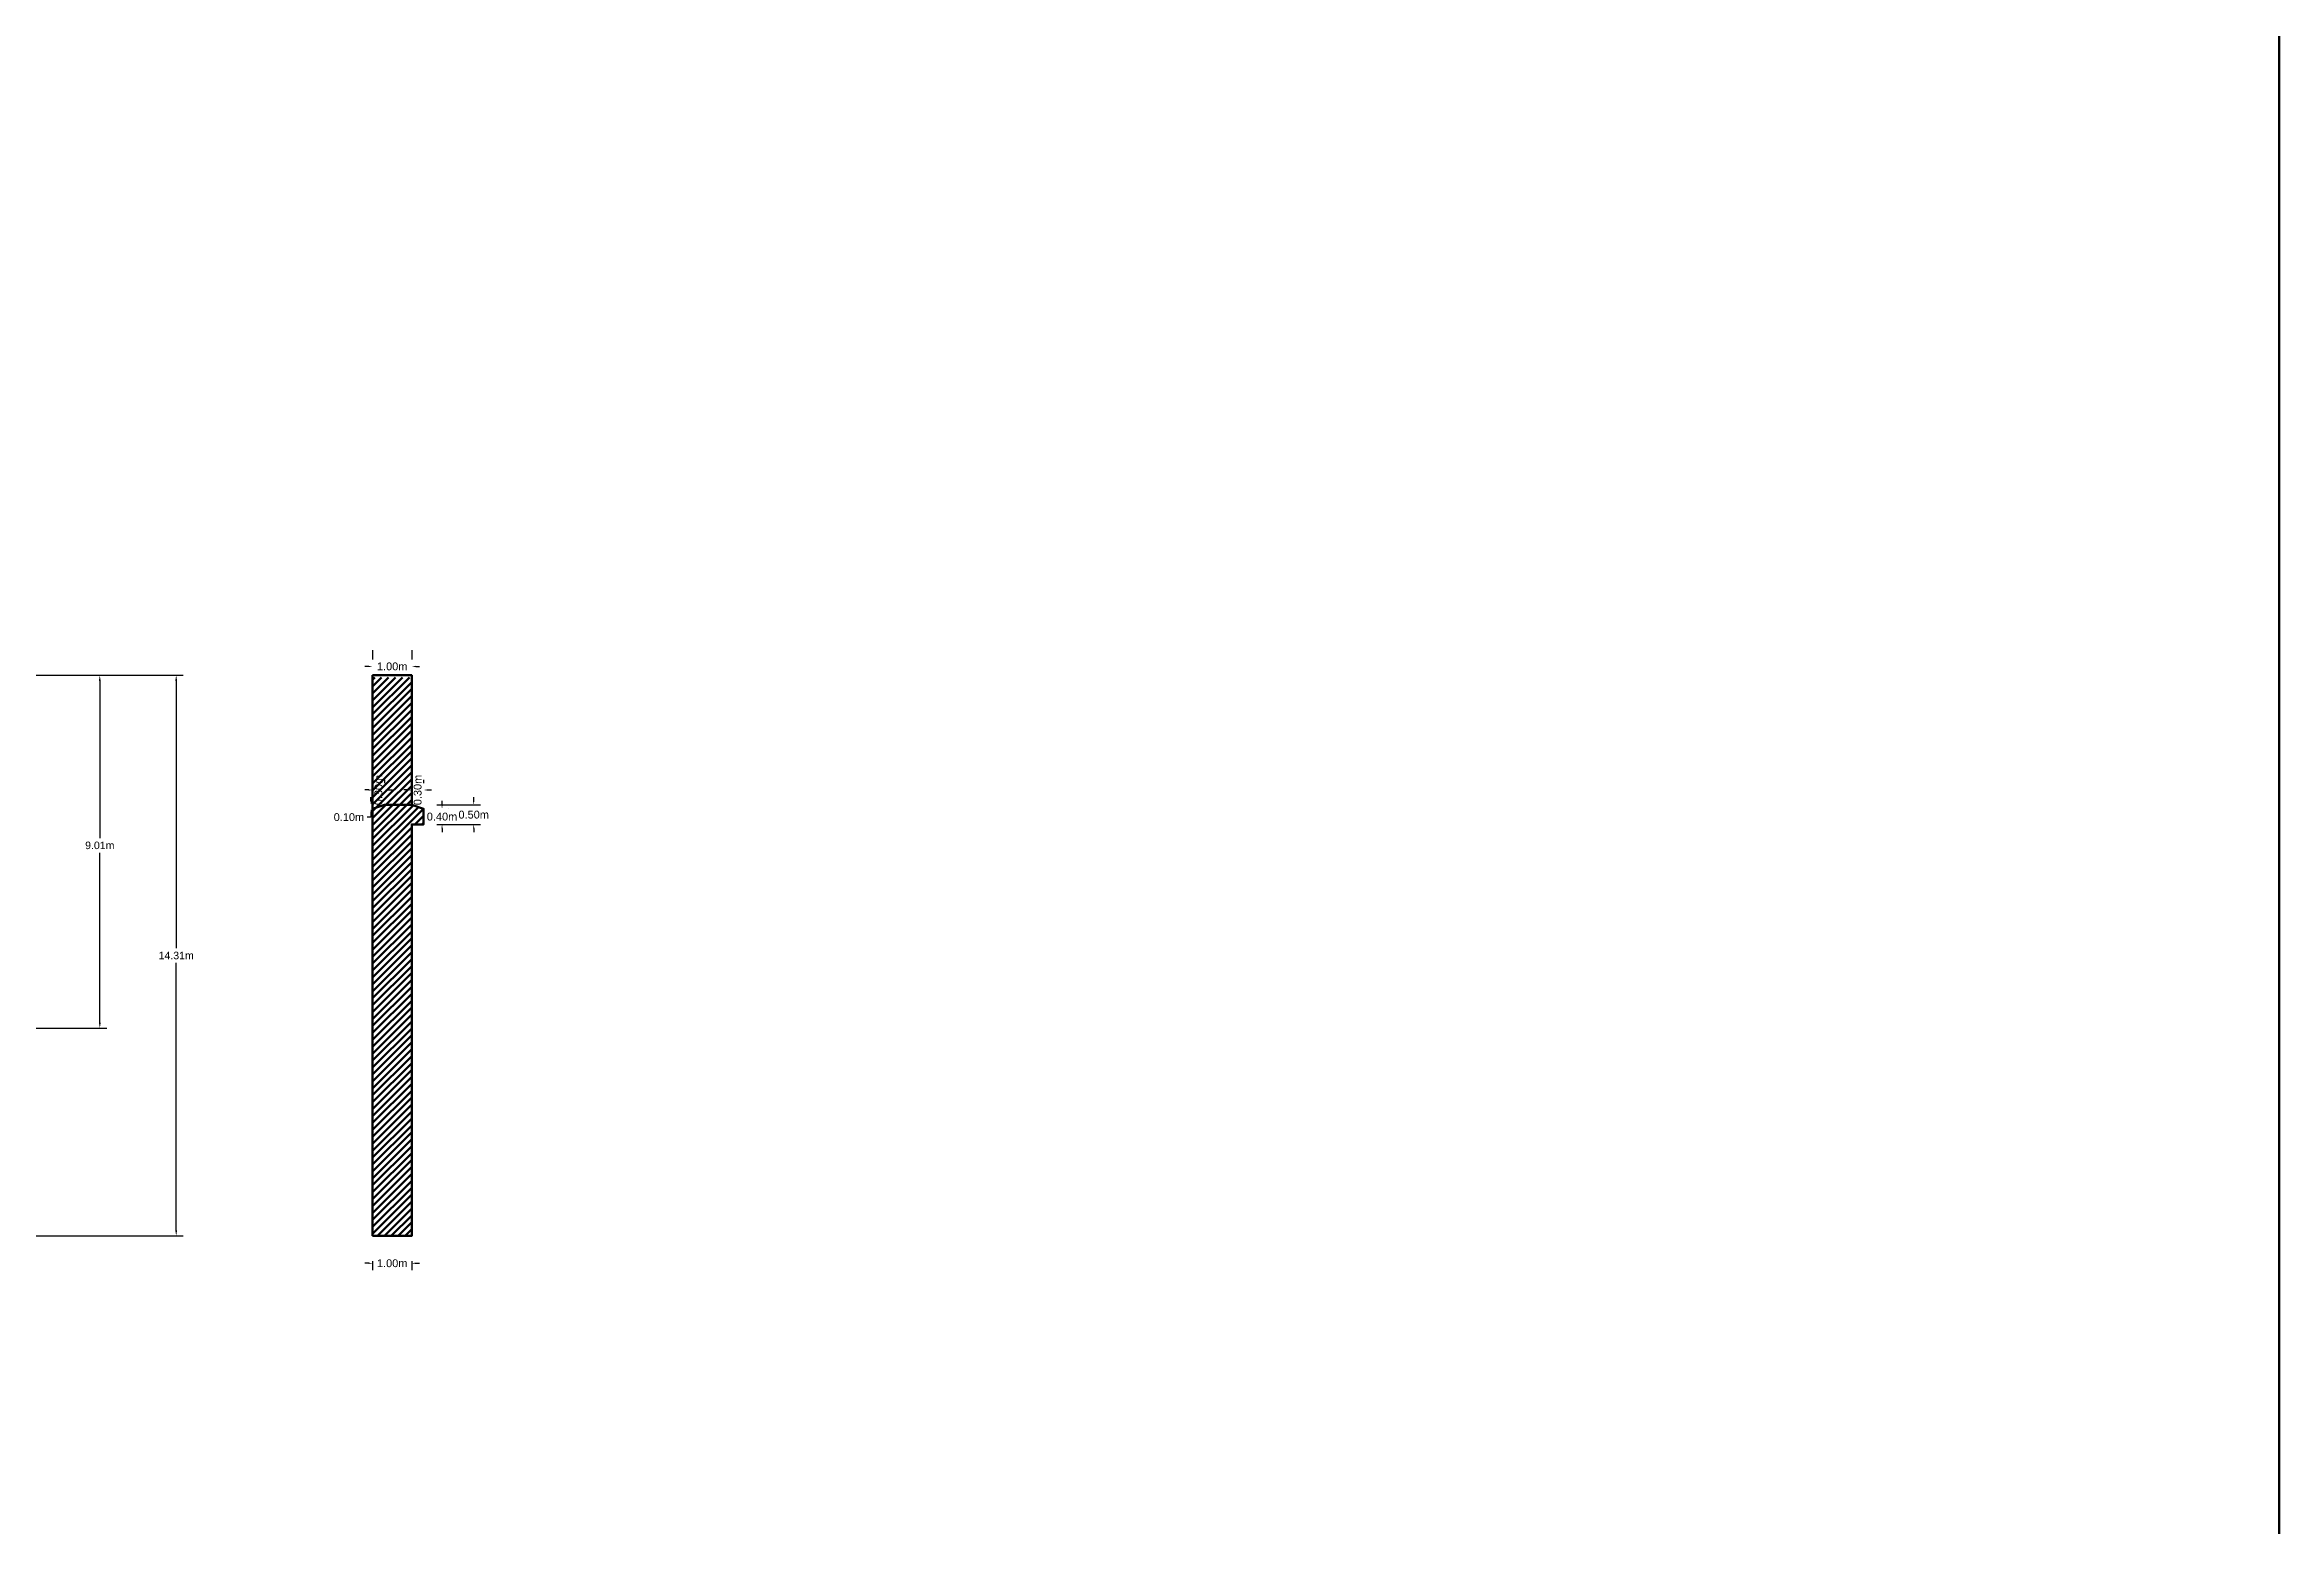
# Model space of a CAD drawing. Header units: metres. Extents: x -2 to 550, y -115 to 198.
# Drawn here: x 276.3 to 333.3, y 122.5 to 160.3 of the extents above; entities that cross this region are included whole.
import ezdxf

# ---------------------------------------------------------------- set-up
doc = ezdxf.new("R2010")
doc.units = ezdxf.units.M
doc.header["$MEASUREMENT"] = 0
doc.layers.add('ΦΡΑΓΜΑ', color=7, linetype='Continuous')
doc.styles.get("Standard").update_dxf_attribs({"font": 'arial.ttf'})
doc.dimstyles.get("Standard").update_dxf_attribs({"dimtxt": 0.1925, "dimasz": 0.1445, "dimexe": 0.1775, "dimexo": 0.642, "dimgap": 0.09, "dimtad": 0, "dimtih": 1, "dimtoh": 1, "dimrnd": 0.0005, "dimzin": 0, "dimdsep": 46, "dimtxsty": 'Standard', "dimcen": 0.09, "dimadec": 0, "dimazin": 0, "dimtfac": 1, "dimtofl": 0, "dimtmove": 0, "dimatfit": 3, "dimfxl": 1, "dimtolj": 1, "dimtzin": 0, "dimarcsym": 0})
pattern_1 = [(45, (236.16395, 64.33114), (-0.08838835, 0.08838835), [])]

# ---------------------------------------------------------------- blocks, each defined once
blk = doc.blocks.new('*D84')
at = {"layer": 'Defpoints', "color": 0, "lineweight": -2, "transparency": 16777216}
for p, q in [((274.133, 144.213), (277.863, 144.213)), ((277.686, 144.068), (277.686, 140.06)), ((277.686, 135.35), (277.686, 139.684)), ((274.133, 135.206), (277.863, 135.206))]:
    blk.add_line(p, q, dxfattribs=at)
at = {"layer": 'Defpoints', "color": 0, "lineweight": 100, "transparency": 16777216}
for p in [(273.491, 144.213), (273.491, 135.206), (277.686, 135.206)]:
    blk.add_point(p, dxfattribs=at)
for points in [[(277.662, 144.068), (277.71, 144.068), (277.686, 144.213)], [(277.662, 135.35), (277.71, 135.35), (277.686, 135.206)]]:
    blk.add_solid(points, dxfattribs=at)
at = {"layer": 'Defpoints', "color": 0, "lineweight": 100, "transparency": 16777216, "insert": (277.686, 139.872), "char_height": 0.1925, "attachment_point": 5}
blk.add_mtext('\\A1;9.01m', dxfattribs=at)
blk = doc.blocks.new('*D90')
at = {"layer": 'Defpoints', "color": 0, "lineweight": 100, "transparency": 16777216}
for p in [(285.645, 144.44), (284.645, 144.213), (285.645, 144.213)]:
    blk.add_point(p, dxfattribs=at)
at = {"layer": 'ΦΡΑΓΜΑ', "color": 0, "lineweight": -2, "transparency": 16777216}
for p, q in [((284.645, 144.855), (284.645, 144.617)), ((285.645, 144.855), (285.645, 144.617)), ((284.545, 144.44), (284.445, 144.44)), ((285.745, 144.44), (285.845, 144.44))]:
    blk.add_line(p, q, dxfattribs=at)
at = {"layer": 'ΦΡΑΓΜΑ', "color": 0, "lineweight": 100, "transparency": 16777216}
for points in [[(284.545, 144.456), (284.545, 144.423), (284.645, 144.44)], [(285.745, 144.456), (285.745, 144.423), (285.645, 144.44)]]:
    blk.add_solid(points, dxfattribs=at)
at = {"layer": 'ΦΡΑΓΜΑ', "color": 0, "lineweight": 100, "transparency": 16777216, "insert": (285.145, 144.44), "char_height": 0.2, "attachment_point": 5}
blk.add_mtext('\\A1;1.00m', dxfattribs=at)
blk = doc.blocks.new('*D87')
at = {"layer": 'Defpoints', "color": 0, "lineweight": 100, "transparency": 16777216}
for p in [(285.645, 140.906), (285.945, 141.286), (285.945, 140.906)]:
    blk.add_point(p, dxfattribs=at)
at = {"layer": 'ΦΡΑΓΜΑ', "color": 0, "lineweight": -2, "transparency": 16777216}
for p, q in [((285.645, 141.548), (285.645, 141.463)), ((285.945, 141.548), (285.945, 141.463)), ((285.545, 141.286), (285.445, 141.286)), ((286.045, 141.286), (286.145, 141.286))]:
    blk.add_line(p, q, dxfattribs=at)
at = {"layer": 'ΦΡΑΓΜΑ', "color": 0, "lineweight": 100, "transparency": 16777216}
for points in [[(285.545, 141.302), (285.545, 141.269), (285.645, 141.286)], [(286.045, 141.302), (286.045, 141.269), (285.945, 141.286)]]:
    blk.add_solid(points, dxfattribs=at)
at = {"layer": 'ΦΡΑΓΜΑ', "color": 0, "lineweight": 100, "transparency": 16777216, "insert": (285.795, 141.286), "char_height": 0.2, "attachment_point": 5, "rotation": 90}
blk.add_mtext('\\A1;0.30m', dxfattribs=at)
blk = doc.blocks.new('*D88')
at = {"layer": 'Defpoints', "color": 0, "lineweight": 100, "transparency": 16777216}
for p in [(284.645, 140.906), (284.945, 141.286), (284.945, 140.906)]:
    blk.add_point(p, dxfattribs=at)
at = {"layer": 'ΦΡΑΓΜΑ', "color": 0, "lineweight": -2, "transparency": 16777216}
for p, q in [((284.645, 141.548), (284.645, 141.463)), ((284.945, 141.548), (284.945, 141.463)), ((284.545, 141.286), (284.445, 141.286)), ((285.045, 141.286), (285.145, 141.286))]:
    blk.add_line(p, q, dxfattribs=at)
at = {"layer": 'ΦΡΑΓΜΑ', "color": 0, "lineweight": 100, "transparency": 16777216}
for points in [[(284.545, 141.302), (284.545, 141.269), (284.645, 141.286)], [(285.045, 141.302), (285.045, 141.269), (284.945, 141.286)]]:
    blk.add_solid(points, dxfattribs=at)
at = {"layer": 'ΦΡΑΓΜΑ', "color": 0, "lineweight": 100, "transparency": 16777216, "insert": (284.795, 141.286), "char_height": 0.2, "attachment_point": 5, "rotation": 90}
blk.add_mtext('\\A1;0.30m', dxfattribs=at)
blk = doc.blocks.new('*D91')
at = {"layer": 'Defpoints', "color": 0, "lineweight": 100, "transparency": 16777216}
for p in [(285.945, 140.806), (285.945, 140.406), (286.416, 140.406)]:
    blk.add_point(p, dxfattribs=at)
at = {"layer": 'ΦΡΑΓΜΑ', "color": 0, "lineweight": -2, "transparency": 16777216}
for p, q in [((286.416, 140.906), (286.416, 141.006)), ((286.587, 140.806), (286.594, 140.806)), ((286.416, 140.306), (286.416, 140.206)), ((286.587, 140.406), (286.594, 140.406))]:
    blk.add_line(p, q, dxfattribs=at)
at = {"layer": 'ΦΡΑΓΜΑ', "color": 0, "lineweight": 100, "transparency": 16777216}
for points in [[(286.4, 140.906), (286.433, 140.906), (286.416, 140.806)], [(286.4, 140.306), (286.433, 140.306), (286.416, 140.406)]]:
    blk.add_solid(points, dxfattribs=at)
at = {"layer": 'ΦΡΑΓΜΑ', "color": 0, "lineweight": 100, "transparency": 16777216, "insert": (286.416, 140.606), "char_height": 0.2, "attachment_point": 5}
blk.add_mtext('\\A1;0.40m', dxfattribs=at)
blk = doc.blocks.new('*D92')
at = {"layer": 'Defpoints', "color": 0, "lineweight": 100, "transparency": 16777216}
for p in [(284.604, 140.806), (285.645, 140.906), (285.645, 140.806)]:
    blk.add_point(p, dxfattribs=at)
at = {"layer": 'ΦΡΑΓΜΑ', "color": 0, "lineweight": -2, "transparency": 16777216}
for p, q in [((284.604, 141.006), (284.604, 141.106)), ((284.604, 140.593), (284.504, 140.593)), ((284.604, 140.706), (284.604, 140.593))]:
    blk.add_line(p, q, dxfattribs=at)
at = {"layer": 'ΦΡΑΓΜΑ', "color": 0, "lineweight": 100, "transparency": 16777216}
for points in [[(284.588, 141.006), (284.621, 141.006), (284.604, 140.906)], [(284.588, 140.706), (284.621, 140.706), (284.604, 140.806)]]:
    blk.add_solid(points, dxfattribs=at)
at = {"layer": 'ΦΡΑΓΜΑ', "color": 0, "lineweight": 100, "transparency": 16777216, "insert": (284.041, 140.593), "char_height": 0.2, "attachment_point": 5}
blk.add_mtext('\\A1;0.10m', dxfattribs=at)
blk = doc.blocks.new('*D93')
at = {"layer": 'Defpoints', "color": 0, "lineweight": 100, "transparency": 16777216}
for p in [(284.645, 129.906), (285.645, 129.906), (285.645, 129.207)]:
    blk.add_point(p, dxfattribs=at)
at = {"layer": 'ΦΡΑΓΜΑ', "color": 0, "lineweight": -2, "transparency": 16777216}
for p, q in [((284.545, 129.207), (284.445, 129.207)), ((284.645, 129.264), (284.645, 129.029)), ((285.645, 129.264), (285.645, 129.029)), ((285.745, 129.207), (285.845, 129.207))]:
    blk.add_line(p, q, dxfattribs=at)
at = {"layer": 'ΦΡΑΓΜΑ', "color": 0, "lineweight": 100, "transparency": 16777216}
for points in [[(284.545, 129.224), (284.545, 129.19), (284.645, 129.207)], [(285.745, 129.224), (285.745, 129.19), (285.645, 129.207)]]:
    blk.add_solid(points, dxfattribs=at)
at = {"layer": 'ΦΡΑΓΜΑ', "color": 0, "lineweight": 100, "transparency": 16777216, "insert": (285.145, 129.207), "char_height": 0.2, "attachment_point": 5}
blk.add_mtext('\\A1;1.00m', dxfattribs=at)
blk = doc.blocks.new('*D89')
at = {"layer": 'Defpoints', "color": 0, "lineweight": -2, "transparency": 16777216}
for p, q in [((286.287, 140.906), (287.402, 140.906)), ((287.224, 141.006), (287.224, 141.106)), ((286.287, 140.406), (287.402, 140.406)), ((287.224, 140.306), (287.224, 140.206))]:
    blk.add_line(p, q, dxfattribs=at)
at = {"layer": 'Defpoints', "color": 0, "lineweight": 100, "transparency": 16777216}
for p in [(285.645, 140.906), (285.645, 140.406), (287.224, 140.406)]:
    blk.add_point(p, dxfattribs=at)
for points in [[(287.207, 141.006), (287.241, 141.006), (287.224, 140.906)], [(287.207, 140.306), (287.241, 140.306), (287.224, 140.406)]]:
    blk.add_solid(points, dxfattribs=at)
at = {"layer": 'Defpoints', "color": 0, "lineweight": 100, "transparency": 16777216, "insert": (287.224, 140.656), "char_height": 0.2, "attachment_point": 5}
blk.add_mtext('\\A1;0.50m', dxfattribs=at)
blk = doc.blocks.new('*D94')
at = {"layer": 'Defpoints', "color": 0, "lineweight": -2, "transparency": 16777216}
for p, q in [((275.372, 144.217), (279.813, 144.217)), ((279.635, 144.072), (279.635, 137.25)), ((279.635, 130.05), (279.635, 136.873)), ((275.372, 129.906), (279.813, 129.906))]:
    blk.add_line(p, q, dxfattribs=at)
at = {"layer": 'Defpoints', "color": 0, "lineweight": 100, "transparency": 16777216}
for p in [(274.73, 144.217), (274.73, 129.906), (279.635, 129.906)]:
    blk.add_point(p, dxfattribs=at)
for points in [[(279.611, 144.072), (279.659, 144.072), (279.635, 144.217)], [(279.611, 130.05), (279.659, 130.05), (279.635, 129.906)]]:
    blk.add_solid(points, dxfattribs=at)
at = {"layer": 'Defpoints', "color": 0, "lineweight": 100, "transparency": 16777216, "insert": (279.635, 137.061), "char_height": 0.1925, "attachment_point": 5}
blk.add_mtext('\\A1;14.31m', dxfattribs=at)

msp = doc.modelspace()

# ---------------------------------------------------------------- hatches: boundary and pattern name
at = {"layer": 'ΦΡΑΓΜΑ', "lineweight": 100}
h = msp.add_hatch(dxfattribs=at)
h.set_pattern_fill('ANSI31', color=256)
h.set_pattern_definition(pattern_1)
h.paths.add_polyline_path([(285.645, 144.156), (284.645, 144.156), (284.645, 140.806), (284.945, 140.906), (285.645, 140.906)])
h = msp.add_hatch(dxfattribs=at)
h.set_pattern_fill('ANSI31', color=256)
h.set_pattern_definition(pattern_1)
h.paths.add_polyline_path([(285.645, 140.406), (285.945, 140.406), (285.945, 140.806), (285.645, 140.906), (284.945, 140.906), (284.645, 140.806), (284.645, 129.906), (285.645, 129.906)])

# ---------------------------------------------------------------- linework, layer by layer
at = {"layer": 'Defpoints', "lineweight": 100}
msp.add_lwpolyline([(164.96, 186.96), (333.286, 186.96), (333.286, 46.941), (164.96, 46.941)], close=True, dxfattribs=at)
at = {"layer": 'ΦΡΑΓΜΑ', "lineweight": 100}
for points in [[(284.645, 144.213), (284.645, 129.906)], [(284.645, 144.213), (285.645, 144.213), (285.645, 140.906)], [(284.645, 140.906), (284.645, 140.806), (284.945, 140.906)], [(284.945, 140.906), (285.645, 140.906)], [(285.645, 140.906), (285.645, 140.906)], [(285.645, 140.406), (285.645, 140.406), (285.945, 140.406), (285.945, 140.806), (285.645, 140.906)], [(285.645, 140.406), (285.645, 140.406), (285.645, 129.906), (284.645, 129.906)]]:
    msp.add_lwpolyline(points, dxfattribs=at)

# ---------------------------------------------------------------- dimensions: what is measured, and where the dimension line sits
at = {"layer": 'Defpoints', "lineweight": 100}
dim = msp.add_linear_dim(base=(277.686, 135.206), p1=(273.491, 144.213), p2=(273.491, 135.206), angle=90, dimstyle='Standard', override={"dimpost": 'm'}, dxfattribs=at)
dim.commit()
dim.dimension.update_dxf_attribs({"geometry": '*D84', "text_midpoint": (277.686, 139.872), "dimtype": 160})
for base, p1, p2, override, picture, middle in [((279.635, 129.906), (274.73, 144.217), (274.73, 129.906), {"dimpost": 'm'}, '*D94', (279.635, 137.061)), ((287.224, 140.406), (285.645, 140.906), (285.645, 140.406), {"dimtxt": 0.2, "dimasz": 0.1, "dimpost": 'm'}, '*D89', (287.224, 140.656))]:
    dim = msp.add_linear_dim(base=base, p1=p1, p2=p2, angle=90, dimstyle='Standard', override=override, dxfattribs=at)
    dim.commit()
    dim.dimension.update_dxf_attribs({"geometry": picture, "text_midpoint": middle})
at = {"layer": 'ΦΡΑΓΜΑ', "lineweight": 100}
for base, p1, p2, picture, middle in [((285.645, 144.44), (284.645, 144.213), (285.645, 144.213), '*D90', (285.145, 144.44)), ((285.645, 129.207), (284.645, 129.906), (285.645, 129.906), '*D93', (285.145, 129.207))]:
    dim = msp.add_linear_dim(base=base, p1=p1, p2=p2, dimstyle='Standard', override={"dimtxt": 0.2, "dimasz": 0.1, "dimpost": 'm'}, dxfattribs=at)
    dim.commit()
    dim.dimension.update_dxf_attribs({"geometry": picture, "text_midpoint": middle})
for base, p1, p2, picture, middle in [((284.945, 141.286), (284.645, 140.906), (284.945, 140.906), '*D88', (284.795, 141.286)), ((285.945, 141.286), (285.645, 140.906), (285.945, 140.906), '*D87', (285.795, 141.286))]:
    dim = msp.add_linear_dim(base=base, p1=p1, p2=p2, dimstyle='Standard', override={"dimtxt": 0.2, "dimasz": 0.1, "dimpost": 'm'}, dxfattribs=at)
    dim.commit()
    dim.dimension.update_dxf_attribs({"geometry": picture, "text_midpoint": middle, "dimtype": 160, "text_rotation": 90})
dim = msp.add_linear_dim(base=(284.604, 140.806), p1=(285.645, 140.906), p2=(285.645, 140.806), angle=90, dimstyle='Standard', override={"dimtxt": 0.2, "dimasz": 0.1, "dimpost": 'm', "dimse1": 1, "dimse2": 1}, dxfattribs=at)
dim.commit()
dim.dimension.update_dxf_attribs({"geometry": '*D92', "text_midpoint": (284.041, 140.593), "dimtype": 160})
dim = msp.add_linear_dim(base=(286.416, 140.406), p1=(285.945, 140.806), p2=(285.945, 140.406), angle=90, dimstyle='Standard', override={"dimtxt": 0.2, "dimasz": 0.1, "dimpost": 'm'}, dxfattribs=at)
dim.commit()
dim.dimension.update_dxf_attribs({"geometry": '*D91', "text_midpoint": (286.416, 140.606)})

doc.saveas('drawing.dxf')
